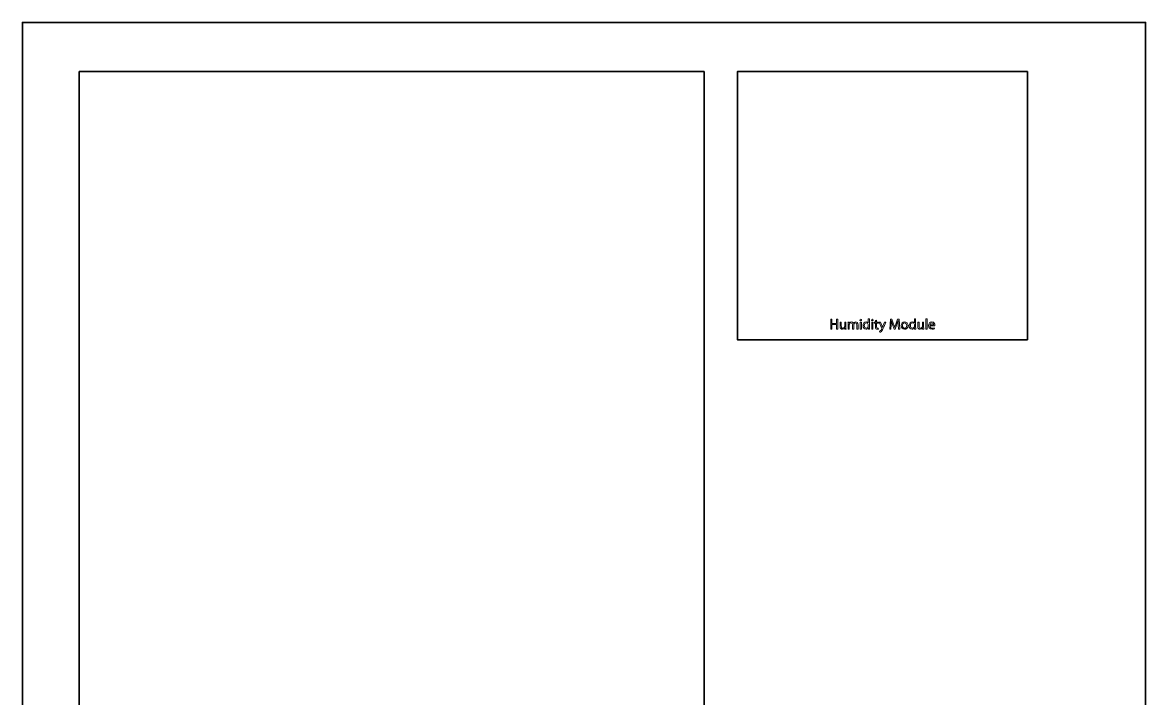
# Model space of a CAD drawing. Header units: inches. Extents: x -1.4 to 80.6, y -99 to -0.2.
# Drawn here: x -1.4 to 80.6, y -49.6 to -0.2 of the extents above; entities that cross this region are included whole.
import ezdxf

# ---------------------------------------------------------------- set-up
doc = ezdxf.new("R2010")
doc.units = ezdxf.units.IN
doc.header["$MEASUREMENT"] = 0
doc.layers.add('Laag 1', color=7, linetype='Continuous')

msp = doc.modelspace()

# ---------------------------------------------------------------- linework, layer by layer
at = {"layer": 'Laag 1', "color": 7, "lineweight": 35, "true_color": 0xffffff}
msp.add_lwpolyline([(80.635, -98.954), (-1.411, -98.954), (-1.411, -0.176), (80.635, -0.176), (80.635, -98.954)], dxfattribs=at)
at = {"layer": 'Laag 1', "color": 1, "lineweight": 35, "true_color": 0xff0000}
for points in [[(48.385, -64.274), (2.735, -64.274), (2.735, -3.764), (48.385, -3.764), (48.385, -64.274)], [(72.011, -23.354), (50.821, -23.354), (50.821, -3.764), (72.011, -3.764), (72.011, -23.354)]]:
    msp.add_lwpolyline(points, dxfattribs=at)
at = {"layer": 'Laag 1', "color": 1, "lineweight": 18, "true_color": 0xff0000}
for points in [[(57.725, -21.86), (57.725, -22.159), (58.07, -22.159), (58.07, -21.86), (58.164, -21.86), (58.164, -22.575), (58.07, -22.575), (58.07, -22.24), (57.725, -22.24), (57.725, -22.575), (57.632, -22.575), (57.632, -21.86), (57.725, -21.86)], [(59.785, -22.575), (59.785, -22.061), (59.878, -22.061), (59.878, -22.575), (59.785, -22.575)], [(60.63, -22.575), (60.63, -22.061), (60.723, -22.061), (60.723, -22.575), (60.63, -22.575)], [(64.578, -21.822), (64.671, -21.822), (64.671, -22.575), (64.578, -22.575), (64.578, -21.822)]]:
    msp.add_lwpolyline(points, dxfattribs=at)
for points, knots in [([(58.749, -22.435), (58.749, -22.488), (58.75, -22.534), (58.753, -22.575), (58.753, -22.575), (58.67, -22.575), (58.67, -22.575), (58.67, -22.575), (58.665, -22.491), (58.665, -22.491), (58.665, -22.491), (58.663, -22.491), (58.663, -22.491), (58.638, -22.532), (58.584, -22.586), (58.493, -22.586), (58.413, -22.586), (58.316, -22.542), (58.316, -22.362), (58.316, -22.362), (58.316, -22.061), (58.316, -22.061), (58.316, -22.061), (58.41, -22.061), (58.41, -22.061), (58.41, -22.061), (58.41, -22.346), (58.41, -22.346), (58.41, -22.443), (58.439, -22.509), (58.524, -22.509), (58.587, -22.509), (58.63, -22.465), (58.647, -22.424), (58.652, -22.41), (58.656, -22.393), (58.656, -22.376), (58.656, -22.376), (58.656, -22.061), (58.656, -22.061), (58.656, -22.061), (58.749, -22.061), (58.749, -22.061), (58.749, -22.061), (58.749, -22.435), (58.749, -22.435)], [0, 0, 0, 0, 1, 1, 1, 2, 2, 2, 3, 3, 3, 4, 4, 4, 5, 5, 5, 6, 6, 6, 7, 7, 7, 8, 8, 8, 9, 9, 9, 10, 10, 10, 11, 11, 11, 12, 12, 12, 13, 13, 13, 14, 14, 14, 15, 15, 15, 15]), ([(58.902, -22.2), (58.902, -22.147), (58.901, -22.104), (58.898, -22.061), (58.898, -22.061), (58.98, -22.061), (58.98, -22.061), (58.98, -22.061), (58.984, -22.144), (58.984, -22.144), (58.984, -22.144), (58.987, -22.144), (58.987, -22.144), (59.016, -22.095), (59.063, -22.05), (59.148, -22.05), (59.218, -22.05), (59.271, -22.092), (59.294, -22.153), (59.294, -22.153), (59.296, -22.153), (59.296, -22.153), (59.312, -22.124), (59.332, -22.102), (59.353, -22.086), (59.384, -22.063), (59.418, -22.05), (59.466, -22.05), (59.534, -22.05), (59.635, -22.094), (59.635, -22.272), (59.635, -22.272), (59.635, -22.575), (59.635, -22.575), (59.635, -22.575), (59.544, -22.575), (59.544, -22.575), (59.544, -22.575), (59.544, -22.284), (59.544, -22.284), (59.544, -22.186), (59.508, -22.126), (59.433, -22.126), (59.38, -22.126), (59.338, -22.165), (59.322, -22.211), (59.318, -22.224), (59.315, -22.241), (59.315, -22.258), (59.315, -22.258), (59.315, -22.575), (59.315, -22.575), (59.315, -22.575), (59.224, -22.575), (59.224, -22.575), (59.224, -22.575), (59.224, -22.267), (59.224, -22.267), (59.224, -22.186), (59.187, -22.126), (59.116, -22.126), (59.058, -22.126), (59.016, -22.173), (59.001, -22.219), (58.996, -22.233), (58.993, -22.249), (58.993, -22.265), (58.993, -22.265), (58.993, -22.575), (58.993, -22.575), (58.993, -22.575), (58.902, -22.575), (58.902, -22.575), (58.902, -22.575), (58.902, -22.2), (58.902, -22.2)], [0, 0, 0, 0, 1, 1, 1, 2, 2, 2, 3, 3, 3, 4, 4, 4, 5, 5, 5, 6, 6, 6, 7, 7, 7, 8, 8, 8, 9, 9, 9, 10, 10, 10, 11, 11, 11, 12, 12, 12, 13, 13, 13, 14, 14, 14, 15, 15, 15, 16, 16, 16, 17, 17, 17, 18, 18, 18, 19, 19, 19, 20, 20, 20, 21, 21, 21, 22, 22, 22, 23, 23, 23, 24, 24, 24, 25, 25, 25, 25]), ([(59.889, -21.917), (59.89, -21.949), (59.866, -21.975), (59.83, -21.975), (59.797, -21.975), (59.773, -21.949), (59.773, -21.917), (59.773, -21.884), (59.798, -21.859), (59.832, -21.859), (59.866, -21.859), (59.889, -21.884), (59.889, -21.917)], [0, 0, 0, 0, 1, 1, 1, 2, 2, 2, 3, 3, 3, 4, 4, 4, 4]), ([(60.476, -21.822), (60.476, -21.822), (60.476, -22.442), (60.476, -22.442), (60.476, -22.488), (60.477, -22.54), (60.48, -22.575), (60.48, -22.575), (60.396, -22.575), (60.396, -22.575), (60.396, -22.575), (60.392, -22.486), (60.392, -22.486), (60.392, -22.486), (60.39, -22.486), (60.39, -22.486), (60.362, -22.543), (60.299, -22.586), (60.215, -22.586), (60.091, -22.586), (59.996, -22.481), (59.996, -22.325), (59.995, -22.155), (60.1, -22.05), (60.226, -22.05), (60.304, -22.05), (60.357, -22.087), (60.38, -22.128), (60.38, -22.128), (60.383, -22.128), (60.383, -22.128), (60.383, -22.128), (60.383, -21.822), (60.383, -21.822), (60.383, -21.822), (60.476, -21.822), (60.476, -21.822)], [0, 0, 0, 0, 1, 1, 1, 2, 2, 2, 3, 3, 3, 4, 4, 4, 5, 5, 5, 6, 6, 6, 7, 7, 7, 8, 8, 8, 9, 9, 9, 10, 10, 10, 11, 11, 11, 12, 12, 12, 12]), ([(60.383, -22.27), (60.383, -22.259), (60.381, -22.243), (60.378, -22.231), (60.365, -22.172), (60.314, -22.123), (60.244, -22.123), (60.147, -22.123), (60.09, -22.208), (60.09, -22.321), (60.09, -22.425), (60.141, -22.511), (60.242, -22.511), (60.304, -22.511), (60.362, -22.47), (60.378, -22.4), (60.381, -22.387), (60.383, -22.374), (60.383, -22.359), (60.383, -22.359), (60.383, -22.27), (60.383, -22.27)], [0, 0, 0, 0, 1, 1, 1, 2, 2, 2, 3, 3, 3, 4, 4, 4, 5, 5, 5, 6, 6, 6, 7, 7, 7, 7]), ([(60.734, -21.917), (60.735, -21.949), (60.711, -21.975), (60.674, -21.975), (60.641, -21.975), (60.618, -21.949), (60.618, -21.917), (60.618, -21.884), (60.642, -21.859), (60.676, -21.859), (60.711, -21.859), (60.734, -21.884), (60.734, -21.917)], [0, 0, 0, 0, 1, 1, 1, 2, 2, 2, 3, 3, 3, 4, 4, 4, 4]), ([(60.99, -21.914), (60.99, -21.914), (60.99, -22.061), (60.99, -22.061), (60.99, -22.061), (61.123, -22.061), (61.123, -22.061), (61.123, -22.061), (61.123, -22.132), (61.123, -22.132), (61.123, -22.132), (60.99, -22.132), (60.99, -22.132), (60.99, -22.132), (60.99, -22.409), (60.99, -22.409), (60.99, -22.473), (61.008, -22.509), (61.059, -22.509), (61.084, -22.509), (61.102, -22.506), (61.114, -22.503), (61.114, -22.503), (61.118, -22.573), (61.118, -22.573), (61.1, -22.58), (61.071, -22.585), (61.035, -22.585), (60.992, -22.585), (60.957, -22.572), (60.934, -22.546), (60.908, -22.519), (60.899, -22.473), (60.899, -22.412), (60.899, -22.412), (60.899, -22.132), (60.899, -22.132), (60.899, -22.132), (60.819, -22.132), (60.819, -22.132), (60.819, -22.132), (60.819, -22.061), (60.819, -22.061), (60.819, -22.061), (60.899, -22.061), (60.899, -22.061), (60.899, -22.061), (60.899, -21.938), (60.899, -21.938), (60.899, -21.938), (60.99, -21.914), (60.99, -21.914)], [0, 0, 0, 0, 1, 1, 1, 2, 2, 2, 3, 3, 3, 4, 4, 4, 5, 5, 5, 6, 6, 6, 7, 7, 7, 8, 8, 8, 9, 9, 9, 10, 10, 10, 11, 11, 11, 12, 12, 12, 13, 13, 13, 14, 14, 14, 15, 15, 15, 16, 16, 16, 17, 17, 17, 17]), ([(61.271, -22.061), (61.271, -22.061), (61.383, -22.365), (61.383, -22.365), (61.395, -22.399), (61.408, -22.439), (61.416, -22.47), (61.416, -22.47), (61.418, -22.47), (61.418, -22.47), (61.428, -22.439), (61.438, -22.4), (61.451, -22.363), (61.451, -22.363), (61.553, -22.061), (61.553, -22.061), (61.553, -22.061), (61.652, -22.061), (61.652, -22.061), (61.652, -22.061), (61.512, -22.427), (61.512, -22.427), (61.445, -22.603), (61.399, -22.693), (61.336, -22.749), (61.29, -22.789), (61.244, -22.805), (61.221, -22.809), (61.221, -22.809), (61.198, -22.731), (61.198, -22.731), (61.221, -22.723), (61.252, -22.708), (61.28, -22.685), (61.305, -22.665), (61.337, -22.629), (61.358, -22.581), (61.362, -22.572), (61.365, -22.564), (61.365, -22.559), (61.365, -22.553), (61.363, -22.546), (61.359, -22.534), (61.359, -22.534), (61.169, -22.061), (61.169, -22.061), (61.169, -22.061), (61.271, -22.061), (61.271, -22.061)], [0, 0, 0, 0, 1, 1, 1, 2, 2, 2, 3, 3, 3, 4, 4, 4, 5, 5, 5, 6, 6, 6, 7, 7, 7, 8, 8, 8, 9, 9, 9, 10, 10, 10, 11, 11, 11, 12, 12, 12, 13, 13, 13, 14, 14, 14, 15, 15, 15, 16, 16, 16, 16]), ([(62.565, -22.261), (62.56, -22.161), (62.554, -22.041), (62.555, -21.952), (62.555, -21.952), (62.552, -21.952), (62.552, -21.952), (62.527, -22.036), (62.497, -22.125), (62.461, -22.224), (62.461, -22.224), (62.335, -22.57), (62.335, -22.57), (62.335, -22.57), (62.265, -22.57), (62.265, -22.57), (62.265, -22.57), (62.15, -22.23), (62.15, -22.23), (62.116, -22.129), (62.087, -22.037), (62.067, -21.952), (62.067, -21.952), (62.065, -21.952), (62.065, -21.952), (62.063, -22.041), (62.058, -22.161), (62.051, -22.268), (62.051, -22.268), (62.032, -22.575), (62.032, -22.575), (62.032, -22.575), (61.944, -22.575), (61.944, -22.575), (61.944, -22.575), (61.994, -21.86), (61.994, -21.86), (61.994, -21.86), (62.112, -21.86), (62.112, -21.86), (62.112, -21.86), (62.234, -22.206), (62.234, -22.206), (62.263, -22.294), (62.288, -22.372), (62.306, -22.446), (62.306, -22.446), (62.309, -22.446), (62.309, -22.446), (62.327, -22.374), (62.352, -22.296), (62.384, -22.206), (62.384, -22.206), (62.511, -21.86), (62.511, -21.86), (62.511, -21.86), (62.629, -21.86), (62.629, -21.86), (62.629, -21.86), (62.674, -22.575), (62.674, -22.575), (62.674, -22.575), (62.583, -22.575), (62.583, -22.575), (62.583, -22.575), (62.565, -22.261), (62.565, -22.261)], [0, 0, 0, 0, 1, 1, 1, 2, 2, 2, 3, 3, 3, 4, 4, 4, 5, 5, 5, 6, 6, 6, 7, 7, 7, 8, 8, 8, 9, 9, 9, 10, 10, 10, 11, 11, 11, 12, 12, 12, 13, 13, 13, 14, 14, 14, 15, 15, 15, 16, 16, 16, 17, 17, 17, 18, 18, 18, 19, 19, 19, 20, 20, 20, 21, 21, 21, 22, 22, 22, 22]), ([(63.282, -22.314), (63.282, -22.504), (63.15, -22.586), (63.026, -22.586), (62.887, -22.586), (62.78, -22.485), (62.78, -22.322), (62.78, -22.15), (62.892, -22.05), (63.034, -22.05), (63.182, -22.05), (63.282, -22.157), (63.282, -22.314)], [0, 0, 0, 0, 1, 1, 1, 2, 2, 2, 3, 3, 3, 4, 4, 4, 4]), ([(62.874, -22.319), (62.874, -22.432), (62.939, -22.516), (63.03, -22.516), (63.119, -22.516), (63.186, -22.433), (63.186, -22.317), (63.186, -22.23), (63.142, -22.12), (63.032, -22.12), (62.922, -22.12), (62.874, -22.222), (62.874, -22.319)], [0, 0, 0, 0, 1, 1, 1, 2, 2, 2, 3, 3, 3, 4, 4, 4, 4]), ([(63.841, -21.822), (63.841, -21.822), (63.841, -22.442), (63.841, -22.442), (63.841, -22.488), (63.842, -22.54), (63.846, -22.575), (63.846, -22.575), (63.762, -22.575), (63.762, -22.575), (63.762, -22.575), (63.757, -22.486), (63.757, -22.486), (63.757, -22.486), (63.755, -22.486), (63.755, -22.486), (63.727, -22.543), (63.664, -22.586), (63.58, -22.586), (63.456, -22.586), (63.361, -22.481), (63.361, -22.325), (63.36, -22.155), (63.466, -22.05), (63.591, -22.05), (63.669, -22.05), (63.723, -22.087), (63.746, -22.128), (63.746, -22.128), (63.748, -22.128), (63.748, -22.128), (63.748, -22.128), (63.748, -21.822), (63.748, -21.822), (63.748, -21.822), (63.841, -21.822), (63.841, -21.822)], [0, 0, 0, 0, 1, 1, 1, 2, 2, 2, 3, 3, 3, 4, 4, 4, 5, 5, 5, 6, 6, 6, 7, 7, 7, 8, 8, 8, 9, 9, 9, 10, 10, 10, 11, 11, 11, 12, 12, 12, 12]), ([(63.748, -22.27), (63.748, -22.259), (63.747, -22.243), (63.744, -22.231), (63.73, -22.172), (63.679, -22.123), (63.609, -22.123), (63.512, -22.123), (63.455, -22.208), (63.455, -22.321), (63.455, -22.425), (63.506, -22.511), (63.607, -22.511), (63.669, -22.511), (63.727, -22.47), (63.744, -22.4), (63.747, -22.387), (63.748, -22.374), (63.748, -22.359), (63.748, -22.359), (63.748, -22.27), (63.748, -22.27)], [0, 0, 0, 0, 1, 1, 1, 2, 2, 2, 3, 3, 3, 4, 4, 4, 5, 5, 5, 6, 6, 6, 7, 7, 7, 7]), ([(64.425, -22.435), (64.425, -22.488), (64.426, -22.534), (64.429, -22.575), (64.429, -22.575), (64.346, -22.575), (64.346, -22.575), (64.346, -22.575), (64.341, -22.491), (64.341, -22.491), (64.341, -22.491), (64.339, -22.491), (64.339, -22.491), (64.314, -22.532), (64.26, -22.586), (64.169, -22.586), (64.088, -22.586), (63.992, -22.542), (63.992, -22.362), (63.992, -22.362), (63.992, -22.061), (63.992, -22.061), (63.992, -22.061), (64.085, -22.061), (64.085, -22.061), (64.085, -22.061), (64.085, -22.346), (64.085, -22.346), (64.085, -22.443), (64.115, -22.509), (64.2, -22.509), (64.262, -22.509), (64.306, -22.465), (64.323, -22.424), (64.328, -22.41), (64.331, -22.393), (64.331, -22.376), (64.331, -22.376), (64.331, -22.061), (64.331, -22.061), (64.331, -22.061), (64.425, -22.061), (64.425, -22.061), (64.425, -22.061), (64.425, -22.435), (64.425, -22.435)], [0, 0, 0, 0, 1, 1, 1, 2, 2, 2, 3, 3, 3, 4, 4, 4, 5, 5, 5, 6, 6, 6, 7, 7, 7, 8, 8, 8, 9, 9, 9, 10, 10, 10, 11, 11, 11, 12, 12, 12, 13, 13, 13, 14, 14, 14, 15, 15, 15, 15]), ([(64.88, -22.335), (64.882, -22.461), (64.962, -22.513), (65.056, -22.513), (65.123, -22.513), (65.163, -22.501), (65.198, -22.487), (65.198, -22.487), (65.214, -22.553), (65.214, -22.553), (65.181, -22.568), (65.125, -22.585), (65.043, -22.585), (64.885, -22.585), (64.791, -22.481), (64.791, -22.326), (64.791, -22.172), (64.882, -22.05), (65.031, -22.05), (65.199, -22.05), (65.244, -22.197), (65.244, -22.291), (65.244, -22.311), (65.241, -22.325), (65.24, -22.335), (65.24, -22.335), (64.88, -22.335), (64.88, -22.335)], [0, 0, 0, 0, 1, 1, 1, 2, 2, 2, 3, 3, 3, 4, 4, 4, 5, 5, 5, 6, 6, 6, 7, 7, 7, 8, 8, 8, 9, 9, 9, 9]), ([(65.153, -22.268), (65.155, -22.209), (65.129, -22.117), (65.024, -22.117), (64.93, -22.117), (64.888, -22.203), (64.881, -22.268), (64.881, -22.268), (65.153, -22.268), (65.153, -22.268)], [0, 0, 0, 0, 1, 1, 1, 2, 2, 2, 3, 3, 3, 3])]:
    msp.add_open_spline(points, degree=3, knots=knots, dxfattribs=at)

doc.saveas('drawing.dxf')
